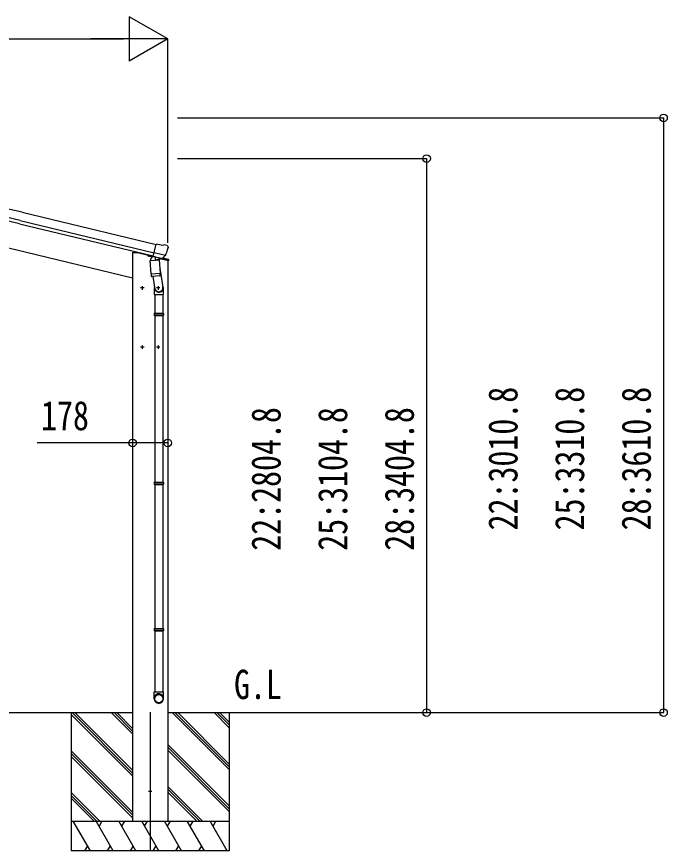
# Model space of a CAD drawing. Units: millimetres, scale not verified. Extents: x -18922 to 18922, y -13365 to 13365.
# Drawn here: x -6049 to -2753, y -7365 to -3139 of the extents above; entities that cross this region are included whole.
import ezdxf
from ezdxf.enums import TextEntityAlignment as Align

# ---------------------------------------------------------------- set-up
doc = ezdxf.new("R2010")
doc.units = ezdxf.units.MM
doc.header["$LTSCALE"] = 70
for name, color, linetype in [('0-2_USER1', 3, 'Continuous'), ('0-4_YKK_12', 2, 'Continuous'), ('0-5_YKK_13', 4, 'Continuous'), ('0-6_YKK_A1', 4, 'Continuous'), ('0-7_YKK_D', 6, 'Continuous')]:
    doc.layers.add(name, color=color, linetype=linetype)
doc.styles.add('ＭＳ ゴシック', font='')
doc.styles.get('ＭＳ ゴシック').set_extended_font_data('MS Gothic')

msp = doc.modelspace()

# ---------------------------------------------------------------- linework, layer by layer
at = {"layer": '0-4_YKK_12'}
for p, q in [((-5403.41, -4512.7), (-5421.41, -4512.7)), ((-5412.41, -4503.7), (-5412.41, -4521.7)), ((-5323.41, -4512.7), (-5341.41, -4512.7)), ((-5332.41, -4503.7), (-5332.41, -4521.7)), ((-5403.41, -4812.7), (-5421.41, -4812.7)), ((-5412.41, -4803.7), (-5412.41, -4821.7)), ((-5323.41, -4812.7), (-5341.41, -4812.7)), ((-5332.41, -4803.7), (-5332.41, -4821.7)), ((-5372.41, -6660), (-5372.41, -7365)), ((-5372.41, -7053.5), (-5372.41, -7071.5)), ((-5363.41, -7062.5), (-5381.41, -7062.5))]:
    msp.add_line(p, q, dxfattribs=at)
at = {"layer": '0-5_YKK_13'}
for p, q in [((-5316.41, -4296.46), (-5342.34, -4290.23)), ((-5316.41, -4296.46), (-5303.15, -4293.76)), ((-5288.67, -4296.95), (-5301.85, -4293.79)), ((-5285.57, -4299.2), (-5281.71, -4305.49)), ((-5281.35, -4307.77), (-5281.63, -4308.92)), ((-5384.77, -4343.81), (-5384.77, -4347.03)), ((-5362.05, -4356.43), (-5380.94, -4351.89)), ((-5358.06, -4351.87), (-5371.38, -4367.18)), ((-5357.12, -4351.8), (-5358.06, -4351.87)), ((-5295.41, -4348.08), (-5352.91, -4334.27)), ((-5312.26, -4362.99), (-5295.88, -4348.5)), ((-5372.48, -4373.64), (-5326.79, -4370.44)), ((-5367.81, -4440.47), (-5372.48, -4373.64)), ((-5371.38, -4367.18), (-5370.93, -4373.53)), ((-5354.04, -4354.27), (-5355.57, -4353.91)), ((-5317.33, -4363.09), (-5354.04, -4354.27)), ((-5348.09, -4356.1), (-5347.06, -4370.7)), ((-5319.87, -4365.09), (-5345.69, -4371.53)), ((-5328.57, -4367.26), (-5328.34, -4370.55)), ((-5326.79, -4370.44), (-5322.12, -4437.28)), ((-5280.22, -4376.07), (-5322.92, -4365.82)), ((-5314.97, -4363.56), (-5322.49, -4361.75)), ((-5319.17, -4363.31), (-5319.12, -4364.05)), ((-5315.8, -4363.45), (-5317.33, -4363.09)), ((-5308.82, -4359.95), (-5282.52, -4366.26)), ((-5280.22, -4369.18), (-5280.22, -4376.07)), ((-5323.85, -4412.51), (-5307.94, -4508.68)), ((-5367.81, -4440.47), (-5322.12, -4437.28)), ((-5367.79, -4440.47), (-5366.91, -4453.17)), ((-5323.1, -4451.88), (-5364.8, -4454.8)), ((-5359.37, -4454.42), (-5348.64, -4518.01)), ((-5321.26, -4449.74), (-5322.13, -4437.28)), ((-5321.65, -4451.1), (-5321.65, -4451.1)), ((-5351.79, -4511.19), (-5351.79, -4545.84)), ((-5305.79, -4545.84), (-5305.79, -4511.49)), ((-5351.79, -4545.84), (-5305.79, -4545.84)), ((-5349.79, -4545.84), (-5349.79, -4639.84)), ((-5307.79, -4545.84), (-5307.79, -4639.84)), ((-5351.79, -4641.84), (-5350.79, -4639.84)), ((-5351.79, -4641.84), (-5305.79, -4641.84)), ((-5351.79, -4641.84), (-5351.79, -4649.84)), ((-5350.79, -4639.84), (-5306.79, -4639.84)), ((-5305.79, -4641.84), (-5306.79, -4639.84)), ((-5351.79, -4649.84), (-5305.79, -4649.84)), ((-5351.79, -4649.84), (-5350.79, -4651.84)), ((-5350.79, -4651.84), (-5306.79, -4651.84)), ((-5349.79, -4651.84), (-5349.79, -5496.03)), ((-5307.79, -4651.84), (-5307.79, -5496.03)), ((-5351.79, -5498.03), (-5350.79, -5496.03)), ((-5351.79, -5498.03), (-5305.79, -5498.03)), ((-5351.79, -5498.03), (-5351.79, -5506.03)), ((-5351.79, -5506.03), (-5305.79, -5506.03)), ((-5351.79, -5506.03), (-5350.79, -5508.03)), ((-5350.79, -5496.03), (-5306.79, -5496.03)), ((-5350.79, -5508.03), (-5306.79, -5508.03)), ((-5349.79, -5508.03), (-5349.79, -6236.22)), ((-5307.79, -5508.03), (-5307.79, -6236.22)), ((-5305.79, -5498.03), (-5306.79, -5496.03)), ((-5351.79, -6238.22), (-5350.79, -6236.22)), ((-5351.79, -6238.22), (-5305.79, -6238.22)), ((-5351.79, -6238.22), (-5351.79, -6246.22)), ((-5351.79, -6246.22), (-5305.79, -6246.22)), ((-5351.79, -6246.22), (-5350.79, -6248.22)), ((-5350.79, -6236.22), (-5306.79, -6236.22)), ((-5350.79, -6248.22), (-5306.79, -6248.22)), ((-5349.79, -6248.22), (-5349.79, -6558.22)), ((-5307.79, -6248.22), (-5307.79, -6558.22)), ((-5305.79, -6238.22), (-5306.79, -6236.22)), ((-5351.79, -6592.36), (-5351.79, -6558.22)), ((-5351.79, -6558.22), (-5305.79, -6558.22)), ((-5305.79, -6592.36), (-5305.79, -6558.22))]:
    msp.add_line(p, q, dxfattribs=at)
for points in [[(-5347.77, -4355.68), (-5357.49, -4353.35), (-5342.34, -4290.23)], [(-5295.14, -4347.5), (-5295.72, -4348.35), (-5295.88, -4348.5)], [(-5347.77, -4355.68), (-5347.53, -4355.84), (-5322.77, -4361.78), (-5322.49, -4361.75)], [(-5305.79, -4641.84), (-5305.79, -4649.84), (-5306.79, -4651.84)], [(-5305.79, -5498.03), (-5305.79, -5506.03), (-5306.79, -5508.03)], [(-5305.79, -6238.22), (-5305.79, -6246.22), (-5306.79, -6248.22)]]:
    msp.add_lwpolyline(points, dxfattribs=at)
for centre, radius, start, end in [((-5302.55, -4296.7), 3, 76.5, 101.5), ((-5478.43, -4261.68), 202.4, 334.90875, 346.5), ((-5289.83, -4301.81), 5, 31.5, 76.5), ((-5379.77, -4347.03), 5, 180, 256.5), ((-5355.45, -4353.42), 0.5, 221.23754, 256.5), ((-5348.68, -4356.18), 0.604, 7.79405, 79.40158), ((-5346.04, -4370.56), 1.03, 188.03431, 289.96103), ((-5320.12, -4364.12), 1, 284, 4), ((-5318.67, -4363.28), 0.5, 76.5, 184), ((-5315.69, -4362.97), 0.5, 256.5, 291.76246), ((-5283.22, -4369.18), 3, 0, 76.5), ((-5364.94, -4452.8), 2, 190.53157, 274), ((-5323.24, -4449.89), 2, 274, 322.59038), ((-5323.2, -4449.92), 1.95, 322.52234, 4.95983), ((-5335.79, -4511.49), 30, 0, 2.54858)]:
    msp.add_arc(centre, radius, start, end, dxfattribs=at)
for centre, major_axis, ratio, start_param, end_param in [((-5284.27, -4307.06), (1.57, -2.57), 0.99628, 0.7835347, 1.5707963), ((-5314.27, -4360.64), (0.73, -2.92), 0.997631, 5.8041905, 5.8929484), ((-5314.3, -4360.51), (-2.63, 3.16), 0.650902, 2.1145521, 2.1873627), ((-5314.25, -4360.74), (0.73, -2.92), 0.997631, 5.965759, 6.7621801), ((-5328.79, -4511.19), (-23, 0), 0.996195, 6.0000678, 10.0103449), ((-5328.79, -4511.19), (-21, 0), 0.996195, 0.3319459, 3.3482706), ((-5328.79, -6590.62), (23, 0), 0.996195, 6.2831853, 9.424778), ((-5328.79, -6592.36), (23, 0), 0.996195, 6.2831853, 9.424778), ((-5328.79, -6592.36), (0, -23.43), 0.981806, 4.712389, 7.8539816)]:
    msp.add_ellipse(centre, major_axis=major_axis, ratio=ratio, start_param=start_param, end_param=end_param, dxfattribs=at)
msp.add_ellipse((-5328.79, -6592.36), major_axis=(-21, 0), ratio=0.996195, dxfattribs=at)
at = {"layer": '0-6_YKK_A1'}
for p, q in [((-6020.97, -4129.57), (-5342.8, -4292.17)), ((-6031.04, -4171.56), (-5352.89, -4334.15)), ((-6034.96, -4187.92), (-5356.81, -4350.51)), ((-5999.38, -4333.29), (-6048.76, -4321.43)), ((-5999.37, -4333.31), (-6048.75, -4321.45)), ((-5461.41, -4462.44), (-5999.38, -4333.29)), ((-5461.41, -4462.46), (-5999.37, -4333.31)), ((-5461.41, -4332.5), (-5437.41, -4332.5)), ((-5461.41, -4332.5), (-5461.41, -7212.5)), ((-5437.41, -4332.5), (-5283.41, -4369.47)), ((-5283.41, -4369.47), (-5283.41, -7212.5)), ((-13083.41, -6662.51), (-5461.41, -6662.51)), ((-5772.41, -6662.5), (-5772.41, -7362.5)), ((-5461.41, -6983.01), (-5772.41, -6672.01)), ((-5461.41, -6968.87), (-5767.77, -6662.51)), ((-5461.41, -6954.73), (-5753.63, -6662.51)), ((-5461.41, -6770.88), (-5569.79, -6662.5)), ((-5461.41, -6756.74), (-5555.65, -6662.5)), ((-5461.41, -6742.6), (-5541.51, -6662.5)), ((-5283.41, -6662.5), (-4591.78, -6662.5)), ((-4972.41, -6951.51), (-5261.43, -6662.5)), ((-4972.41, -6937.37), (-5247.28, -6662.5)), ((-4972.41, -6923.23), (-5233.14, -6662.5)), ((-4972.41, -6739.38), (-5049.29, -6662.5)), ((-4972.41, -6725.24), (-5035.15, -6662.5)), ((-5021, -6662.51), (-5021.01, -6662.5)), ((-4972.41, -6711.1), (-5020.99, -6662.52)), ((-4972.41, -6662.5), (-4972.41, -7362.5)), ((-4972.41, -7135.36), (-5283.41, -6824.36)), ((-4972.41, -7149.5), (-5283.41, -6838.5)), ((-5461.41, -7166.86), (-5772.41, -6855.86)), ((-5461.41, -7181), (-5772.41, -6870)), ((-5461.41, -7195.14), (-5772.41, -6884.15)), ((-4972.41, -7163.64), (-5283.41, -6852.65)), ((-5107.4, -7212.5), (-5283.41, -7036.49)), ((-5121.54, -7212.5), (-5283.41, -7050.63)), ((-5627.9, -7212.5), (-5772.41, -7067.99)), ((-5642.04, -7212.5), (-5772.41, -7082.13)), ((-5656.19, -7212.5), (-5772.41, -7096.28)), ((-5135.69, -7212.5), (-5283.41, -7064.78)), ((-5772.41, -7212.5), (-4972.41, -7212.5)), ((-5675.52, -7362.5), (-5762.12, -7212.5)), ((-5560.05, -7362.5), (-5646.65, -7212.5)), ((-5616.65, -7212.5), (-5631.65, -7238.48)), ((-5444.58, -7362.5), (-5531.18, -7212.5)), ((-5516.18, -7238.48), (-5501.18, -7212.5)), ((-5329.11, -7362.5), (-5415.71, -7212.5)), ((-5400.71, -7238.48), (-5385.71, -7212.5)), ((-5213.64, -7362.5), (-5300.24, -7212.5)), ((-5285.24, -7238.48), (-5270.24, -7212.5)), ((-5098.17, -7362.5), (-5184.77, -7212.5)), ((-5169.77, -7238.48), (-5154.77, -7212.5)), ((-4982.7, -7362.5), (-5069.3, -7212.5)), ((-5054.3, -7238.48), (-5039.3, -7212.5)), ((-5690.52, -7336.52), (-5705.52, -7362.5)), ((-5575.05, -7336.52), (-5590.05, -7362.5)), ((-5459.58, -7336.52), (-5474.58, -7362.5)), ((-5344.11, -7336.52), (-5359.11, -7362.5)), ((-5228.64, -7336.52), (-5243.64, -7362.5)), ((-5113.17, -7336.52), (-5128.17, -7362.5)), ((-4972.41, -7362.5), (-5772.41, -7362.5))]:
    msp.add_line(p, q, dxfattribs=at)
for centre, radius, start, end in [((-10050.49, -20994.68), 17339.81, 76.56246, 84.97235), ((-10050.49, -20994.68), 17279.81, 76.56261, 84.9722), ((-10050.49, -20994.68), 17296.63, 76.56261, 84.9722), ((-10046.74, -20974.32), 17126.06, 76.5, 84.99997)]:
    msp.add_arc(centre, radius, start, end, dxfattribs=at)
at = {"layer": '0-7_YKK_D'}
for p, q in [((-5283.41, -3251.7), (-5478.27, -3139.2)), ((-5478.27, -3139.2), (-5478.27, -3364.2)), ((-13036.41, -3251.7), (-5508.41, -3251.7)), ((-5283.41, -3251.7), (-5673.12, -3251.7)), ((-5283.41, -3251.7), (-5478.27, -3364.2)), ((-5283.41, -4284.19), (-5283.41, -3250.7)), ((-5233.41, -3651.7), (-2771.41, -3651.7)), ((-2772.41, -3651.7), (-2772.41, -6662.5)), ((-5233.41, -3857.72), (-3971.41, -3857.72)), ((-3972.41, -3857.72), (-3972.41, -6662.5)), ((-4590.78, -6662.5), (-3971.41, -6662.5)), ((-4590.78, -6662.5), (-2771.41, -6662.5))]:
    msp.add_line(p, q, dxfattribs=at)
msp.add_lwpolyline([(-5283.45, -5297.6), (-5461.45, -5297.6), (-5945.15, -5297.62)], dxfattribs=at)
for centre in [(-2772.41, -3651.7), (-3972.41, -3857.72), (-5461.45, -5297.6), (-5283.45, -5297.6), (-3972.41, -6662.5), (-2772.41, -6662.5)]:
    msp.add_circle(centre, 19.12, dxfattribs=at)

# ---------------------------------------------------------------- texts
at = {"layer": '0-2_USER1', "style": 'ＭＳ ゴシック', "width": 0.8}
msp.add_text('G.L', height=148.5, dxfattribs=at).set_placement((-4947.72, -6638.69), align=Align.BOTTOM_LEFT)
at = {"layer": '0-7_YKK_D', "style": 'ＭＳ ゴシック', "width": 0.8}
for s, rotation, p in [('22:3010.8', 90, (-3467.41, -5740.3)), ('25:3310.8', 90, (-3129.91, -5740.3)), ('28:3610.8', 90, (-2792.41, -5740.3)), ('178', 0.002, (-5925.15, -5277.62)), ('22:2804.8', 90, (-4667.41, -5843.31)), ('25:3104.8', 90, (-4329.91, -5843.31)), ('28:3404.8', 90, (-3992.41, -5843.31))]:
    msp.add_text(s, height=148.5, rotation=rotation, dxfattribs=at).set_placement(p, align=Align.BOTTOM_LEFT)

doc.saveas('drawing.dxf')
